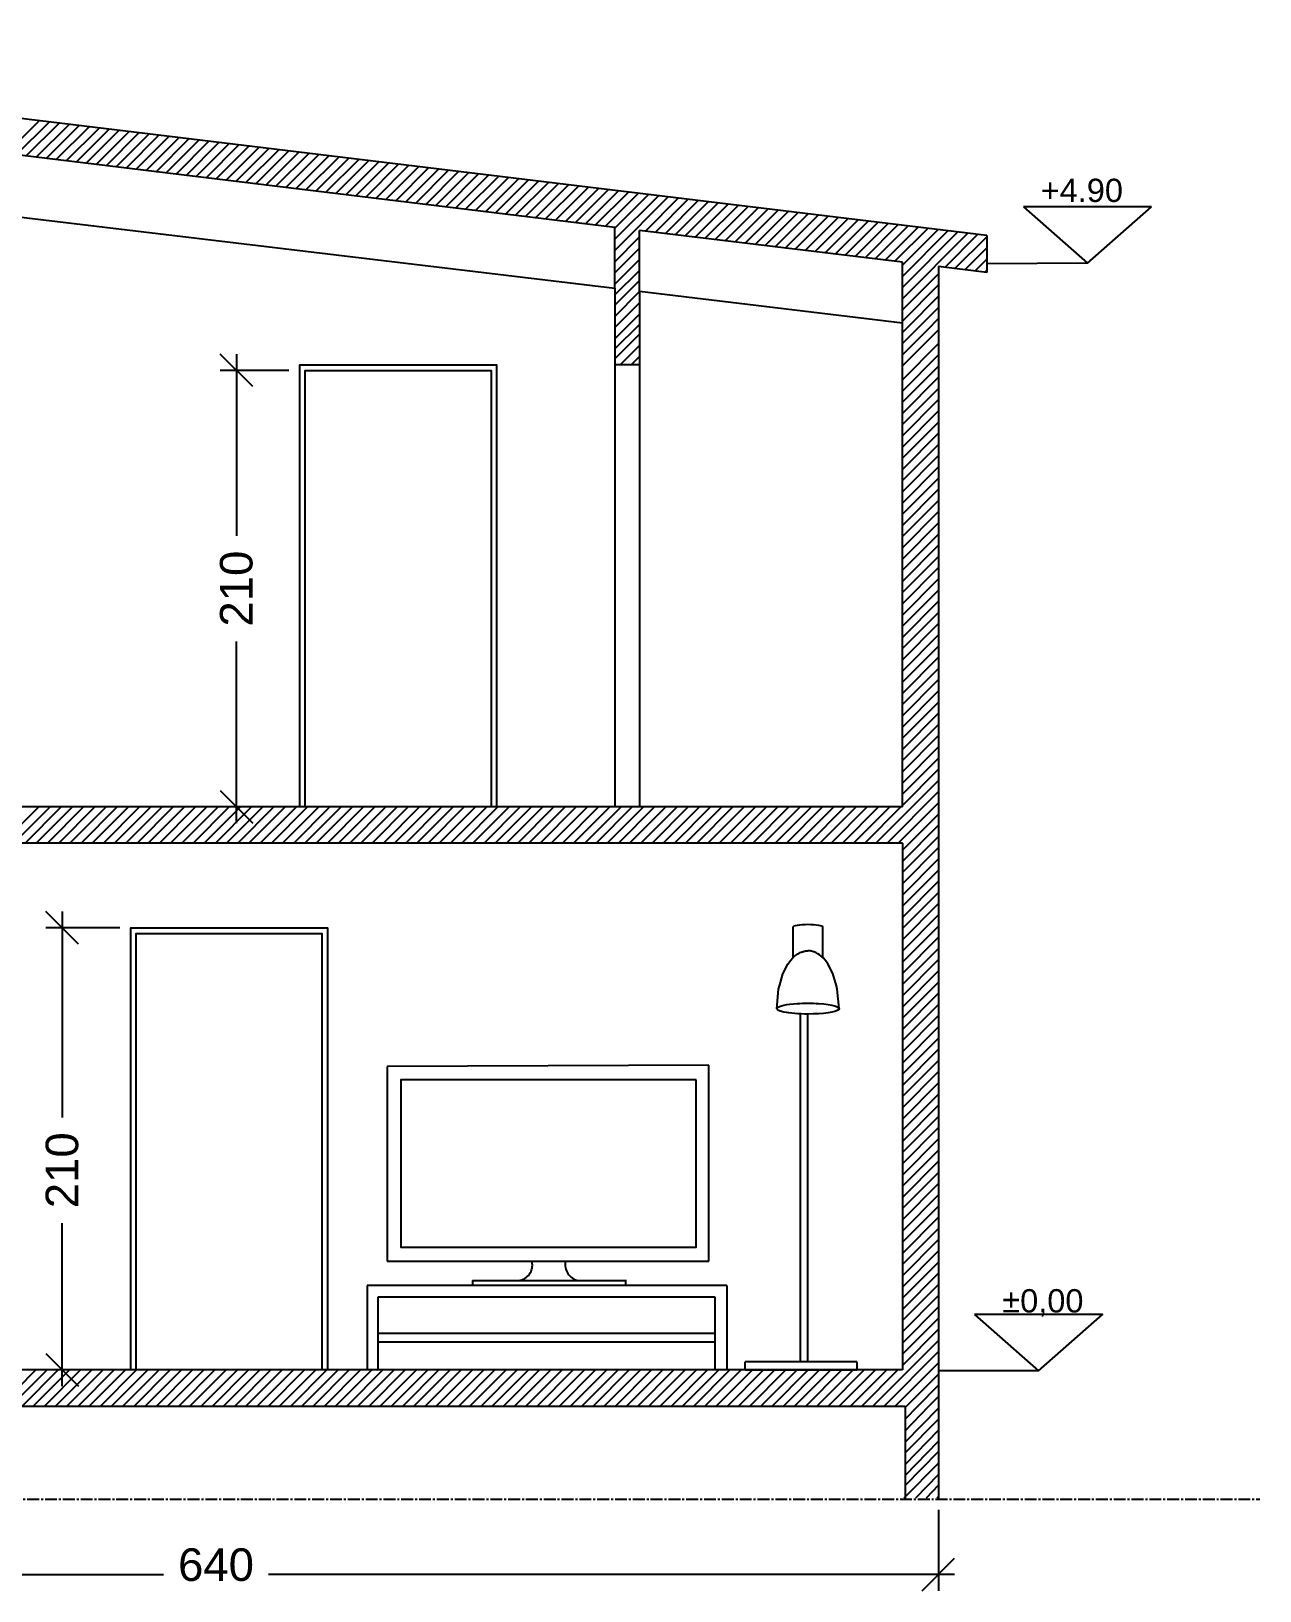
# Model space of a CAD drawing. Header units: inches. Extents: x 1683361338 to 1683364737, y 2652218797 to 2652228464.
# Drawn here: x 1683362541 to 1683363084, y 2652226540 to 2652227230 of the extents above; entities that cross this region are included whole.
import ezdxf

# ---------------------------------------------------------------- set-up
doc = ezdxf.new("R2010")
doc.units = ezdxf.units.IN
doc.header["$MEASUREMENT"] = 0
doc.linetypes.add('CENTER2', pattern=[1.125, 0.75, -0.125, 0.125, -0.125])
doc.layers.get('DEFPOINTS').update_dxf_attribs({"color": 210})
for name, color, linetype in [('A-ANNO-DIMS', 1, 'Continuous'), ('A-DOOR-FULL', 4, 'Continuous'), ('A-FURN', 5, 'Continuous'), ('A-FURN-I', 9, 'Continuous'), ('A-SECT-MCUT', 7, 'Continuous'), ('A-WALL-FULL', 7, 'Continuous'), ('A-WALL-FULL-INTR', 7, 'Continuous'), ('G-ANNO-DIM', 3, 'Continuous'), ('G-ANNO-NPLT', 210, 'Continuous'), ('PROIETTATO', 2, 'Continuous')]:
    doc.layers.add(name, color=color, linetype=linetype)
doc.styles.add('ARIAL', font='Arial.ttf')
doc.styles.add('underline', font='Arial.ttf')
doc.dimstyles.new('TICK_36', dxfattribs={"dimtxt": 3.6, "dimasz": 3.6, "dimexe": 1.8, "dimexo": 1.2, "dimgap": 1.8, "dimtad": 0, "dimdec": 0, "dimzin": 0, "dimdsep": 46, "dimtxsty": 'ARIAL', "dimblk": 'OBLIQUE', "dimcen": 1.8, "dimdle": 1.8, "dimclrd": 256, "dimclrt": 256, "dimadec": 0, "dimazin": 0, "dimtfac": 1, "dimtdec": 0, "dimtmove": 1, "dimatfit": 3, "dimldrblk": 'OPEN90', "dimfxl": 1, "dimtfill": 1, "dimtolj": 1, "dimtzin": 0, "dimarcsym": 0})

# ---------------------------------------------------------------- blocks, each defined once
blk = doc.blocks.new('_Oblique')
at = {"color": 0, "linetype": 'ByBlock', "lineweight": -2}
blk.add_line((-0.5, -0.5), (0.5, 0.5), dxfattribs=at)
blk = doc.blocks.new('*D146')
at = {"layer": 'A-ANNO-DIMS', "color": 0, "lineweight": -2, "ltscale": 5, "transparency": 16777216}
for p, q in [((1683362302.004936, 2652226576.019232), (1683362302.004936, 2652226540.278419)), ((1683362941.920239, 2652226576.019232), (1683362941.920239, 2652226540.278419))]:
    blk.add_line(p, q, dxfattribs=at)
at = {"layer": 'A-ANNO-DIMS', "lineweight": -2, "ltscale": 5, "transparency": 16777216}
for p, q in [((1683362294.804936, 2652226547.478419), (1683362599.333998, 2652226547.478419)), ((1683362949.120239, 2652226547.478419), (1683362645.755826, 2652226547.478419))]:
    blk.add_line(p, q, dxfattribs=at)
at = {"layer": 'DEFPOINTS', "color": 0, "ltscale": 5, "transparency": 16777216}
for p in [(1683362302.004936, 2652226580.819232), (1683362941.920239, 2652226580.819232), (1683362941.920239, 2652226547.478419)]:
    blk.add_point(p, dxfattribs=at)
at = {"layer": 'A-ANNO-DIMS', "lineweight": -2, "ltscale": 5, "transparency": 16777216, "xscale": 14.4, "yscale": 14.4, "zscale": 14.4, "rotation": 180}
blk.add_blockref('_Oblique', (1683362302.004936, 2652226547.478419), dxfattribs=at)
at = {"layer": 'A-ANNO-DIMS', "lineweight": -2, "ltscale": 5, "transparency": 16777216, "xscale": 14.4, "yscale": 14.4, "zscale": 14.4}
blk.add_blockref('_Oblique', (1683362941.920239, 2652226547.478419), dxfattribs=at)
at = {"layer": 'A-ANNO-DIMS', "lineweight": 25, "ltscale": 5, "transparency": 16777216, "insert": (1683362622.544912, 2652226551.746066), "char_height": 14.4, "attachment_point": 5, "style": 'ARIAL', "bg_fill": 3, "box_fill_scale": 1.25, "bg_fill_color": 256, "bg_fill_true_color": 13158600, "bg_fill_transparency": 0}
blk.add_mtext('\\A1;640', dxfattribs=at)
blk = doc.blocks.new('_Open90')
at = {"color": 0, "linetype": 'ByBlock', "lineweight": -2}
for p, q in [((-0.5, 0.5), (0, 0)), ((0, 0), (-1, 0)), ((0, 0), (-0.5, -0.5))]:
    blk.add_line(p, q, dxfattribs=at)
blk = doc.blocks.new('*D148')
at = {"layer": 'A-ANNO-DIMS', "lineweight": -2, "ltscale": 5, "transparency": 16777216}
for p, q in [((1683362554.528805, 2652226840.454653), (1683362554.528805, 2652226749.436069)), ((1683362554.528805, 2652226630.6924), (1683362554.528805, 2652226702.817788))]:
    blk.add_line(p, q, dxfattribs=at)
at = {"layer": 'A-ANNO-DIMS', "color": 0, "lineweight": -2, "ltscale": 5, "transparency": 16777216}
for p, q in [((1683362580.018616, 2652226833.254653), (1683362547.328805, 2652226833.254653)), ((1683362580.018616, 2652226637.892399), (1683362547.328805, 2652226637.892399))]:
    blk.add_line(p, q, dxfattribs=at)
at = {"layer": 'DEFPOINTS', "color": 0, "ltscale": 5, "transparency": 16777216}
for p in [(1683362584.818616, 2652226833.254653), (1683362554.528805, 2652226637.892399), (1683362584.818616, 2652226637.892399)]:
    blk.add_point(p, dxfattribs=at)
at = {"layer": 'A-ANNO-DIMS', "lineweight": -2, "ltscale": 5, "transparency": 16777216, "xscale": 14.4, "yscale": 14.4, "zscale": 14.4}
for p, rotation in [((1683362554.528805, 2652226833.254653), 90), ((1683362554.528805, 2652226637.892399), 270)]:
    blk.add_blockref('_Oblique', p, dxfattribs=dict(at, rotation=rotation))
at = {"layer": 'A-ANNO-DIMS', "lineweight": 25, "ltscale": 5, "transparency": 16777216, "insert": (1683362554.528805, 2652226726.126929), "char_height": 14.4, "attachment_point": 5, "rotation": 90, "style": 'ARIAL', "bg_fill": 3, "box_fill_scale": 1.25, "bg_fill_color": 256, "bg_fill_true_color": 13158600, "bg_fill_transparency": 0}
blk.add_mtext('\\A1;210', dxfattribs=at)
blk = doc.blocks.new('*D149')
at = {"layer": 'A-ANNO-DIMS', "lineweight": -2, "ltscale": 5, "transparency": 16777216}
for p, q in [((1683362631.59173, 2652227086.836407), (1683362631.59173, 2652227006.485434)), ((1683362631.59173, 2652226879.51618), (1683362631.59173, 2652226959.867153))]:
    blk.add_line(p, q, dxfattribs=at)
at = {"layer": 'A-ANNO-DIMS', "color": 0, "lineweight": -2, "ltscale": 5, "transparency": 16777216}
for p, q in [((1683362654.767785, 2652227079.636407), (1683362624.39173, 2652227079.636407)), ((1683362654.767785, 2652226886.71618), (1683362624.39173, 2652226886.71618))]:
    blk.add_line(p, q, dxfattribs=at)
at = {"layer": 'DEFPOINTS', "color": 0, "ltscale": 5, "transparency": 16777216}
for p in [(1683362631.59173, 2652227079.636407), (1683362659.567785, 2652227079.636407), (1683362659.567785, 2652226886.71618)]:
    blk.add_point(p, dxfattribs=at)
at = {"layer": 'A-ANNO-DIMS', "lineweight": -2, "ltscale": 5, "transparency": 16777216, "xscale": 14.4, "yscale": 14.4, "zscale": 14.4}
for p, rotation in [((1683362631.59173, 2652227079.636407), 90), ((1683362631.59173, 2652226886.71618), 270)]:
    blk.add_blockref('_Oblique', p, dxfattribs=dict(at, rotation=rotation))
at = {"layer": 'A-ANNO-DIMS', "lineweight": 25, "ltscale": 5, "transparency": 16777216, "insert": (1683362631.59173, 2652226983.176294), "char_height": 14.4, "attachment_point": 5, "rotation": 90, "style": 'ARIAL', "bg_fill": 3, "box_fill_scale": 1.25, "bg_fill_color": 256, "bg_fill_true_color": 13158600, "bg_fill_transparency": 0}
blk.add_mtext('\\A1;210', dxfattribs=at)

msp = doc.modelspace()

# ---------------------------------------------------------------- hatches: boundary and pattern name
at = {"layer": 'G-ANNO-DIM'}
h = msp.add_hatch(color=256, dxfattribs=at)
h.dxf.hatch_style = 1
h.paths.add_polyline_path([(1683363036.101956, 2652227151.951766), (1683362979.541231, 2652227151.951766), (1683363007.821593, 2652227127.064497)], flags=17)
h.paths.add_polyline_path([(1683362979.541231, 2652227151.951766), (1683363007.821593, 2652227127.064497), (1683363036.101956, 2652227151.951766)])

# ---------------------------------------------------------------- linework, layer by layer
for p, q in [((1683362694.124998, 2652226637.788763), (1683362689.447038, 2652226637.892398)), ((1683362848.46301, 2652226637.892398), (1683362843.223171, 2652226637.892398))]:
    msp.add_line(p, q)
at = {"layer": 'A-DOOR-FULL'}
for p, q in [((1683362798.847834, 2652227082.078435), (1683362798.847834, 2652226886.71618)), ((1683362809.771149, 2652227082.078435), (1683362809.771149, 2652226886.71618))]:
    msp.add_line(p, q, dxfattribs=at)
at = {"layer": 'A-FURN'}
for p, q in [((1683362877.709988, 2652226820.180511), (1683362877.709988, 2652226833.688172)), ((1683362890.796681, 2652226820.180511), (1683362890.796681, 2652226833.688172)), ((1683362880.983773, 2652226641.527591), (1683362880.983773, 2652226795.250212)), ((1683362884.081682, 2652226795.155358), (1683362884.081682, 2652226641.527591)), ((1683362840.47711, 2652226772.61707), (1683362698.194945, 2652226772.043919)), ((1683362698.194945, 2652226772.043919), (1683362698.194945, 2652226685.887883)), ((1683362840.47711, 2652226685.887883), (1683362840.47711, 2652226772.61707)), ((1683362698.194945, 2652226685.887883), (1683362840.47711, 2652226685.887883)), ((1683362848.46301, 2652226675.245143), (1683362689.447038, 2652226675.245143)), ((1683362689.447038, 2652226675.245143), (1683362689.447038, 2652226637.892398)), ((1683362736.001261, 2652226677.377191), (1683362736.001261, 2652226675.245143)), ((1683362736.001261, 2652226677.377191), (1683362803.55825, 2652226677.377191)), ((1683362803.55825, 2652226677.727272), (1683362803.55825, 2652226675.245143)), ((1683362848.46301, 2652226675.245143), (1683362848.46301, 2652226637.892398)), ((1683362843.223171, 2652226670.10475), (1683362694.124998, 2652226670.10475)), ((1683362694.124998, 2652226670.10475), (1683362694.124998, 2652226637.788763)), ((1683362843.223171, 2652226637.892398), (1683362843.223171, 2652226670.10475)), ((1683362843.223171, 2652226653.998574), (1683362694.124998, 2652226653.946756)), ((1683362843.139328, 2652226650.130706), (1683362694.160693, 2652226650.130706)), ((1683362856.459004, 2652226637.892398), (1683362856.459004, 2652226641.527591)), ((1683362857.301292, 2652226641.527591), (1683362856.459004, 2652226641.527591)), ((1683362859.770764, 2652226641.527591), (1683362857.301294, 2652226641.527591)), ((1683362863.699121, 2652226641.527591), (1683362859.770764, 2652226641.527591)), ((1683362868.818658, 2652226641.527591), (1683362863.699122, 2652226641.527591)), ((1683362874.780485, 2652226641.527591), (1683362868.818659, 2652226641.527591)), ((1683362881.178313, 2652226641.527591), (1683362874.780485, 2652226641.527591)), ((1683362887.576141, 2652226641.527591), (1683362881.178313, 2652226641.527591)), ((1683362893.537967, 2652226641.527591), (1683362887.576141, 2652226641.527591)), ((1683362898.657504, 2652226641.527591), (1683362893.537968, 2652226641.527591)), ((1683362902.585863, 2652226641.527591), (1683362898.657505, 2652226641.527591)), ((1683362905.055332, 2652226641.527591), (1683362902.585863, 2652226641.527591)), ((1683362905.897622, 2652226641.527591), (1683362905.055333, 2652226641.527591)), ((1683362905.897622, 2652226641.527591), (1683362905.897622, 2652226637.892398))]:
    msp.add_line(p, q, dxfattribs=at)
for points in [[(1683362871.643842, 2652226807.553442), (1683362873.187012, 2652226812.946846), (1683362875.386894, 2652226817.21248), (1683362876.53281, 2652226818.866393)], [(1683362876.53281, 2652226818.866393), (1683362877.505727, 2652226819.994698), (1683362878.385797, 2652226820.795282), (1683362879.149236, 2652226821.364921), (1683362879.800328, 2652226821.775492), (1683362880.353157, 2652226822.076444), (1683362880.823409, 2652226822.300956), (1683362881.225328, 2652226822.471277), (1683362881.570895, 2652226822.60248), (1683362881.869875, 2652226822.704939), (1683362882.130132, 2652226822.785914), (1683362882.357977, 2652226822.850578), (1683362882.558495, 2652226822.902682), (1683362882.735804, 2652226822.944985), (1683362882.89326, 2652226822.979555), (1683362883.033622, 2652226823.007957), (1683362883.159178, 2652226823.031397), (1683362883.271838, 2652226823.05081), (1683362883.373214, 2652226823.066933), (1683362883.464677, 2652226823.080351), (1683362883.5474, 2652226823.091534), (1683362883.622401, 2652226823.10086), (1683362883.690564, 2652226823.108641), (1683362883.752671, 2652226823.115127), (1683362883.809411, 2652226823.120527), (1683362883.861405, 2652226823.125017), (1683362883.909208, 2652226823.128737), (1683362883.95333, 2652226823.131809), (1683362883.994236, 2652226823.134332), (1683362884.032357, 2652226823.13639), (1683362884.068096, 2652226823.13805), (1683362884.10183, 2652226823.139367), (1683362884.133921, 2652226823.140389), (1683362884.164712, 2652226823.141148), (1683362884.194536, 2652226823.141675), (1683362884.223716, 2652226823.141984), (1683362884.252574, 2652226823.14209), (1683362884.253335, 2652226823.14209)], [(1683362891.97386, 2652226818.866393), (1683362891.000942, 2652226819.994698), (1683362890.120873, 2652226820.795282), (1683362889.357434, 2652226821.364921), (1683362888.706342, 2652226821.775492), (1683362888.153513, 2652226822.076444), (1683362887.68326, 2652226822.300956), (1683362887.281342, 2652226822.471277), (1683362886.935775, 2652226822.60248), (1683362886.636794, 2652226822.704939), (1683362886.376538, 2652226822.785914), (1683362886.148693, 2652226822.850578), (1683362885.948174, 2652226822.902682), (1683362885.770866, 2652226822.944985), (1683362885.61341, 2652226822.979555), (1683362885.473048, 2652226823.007957), (1683362885.347492, 2652226823.031397), (1683362885.234832, 2652226823.05081), (1683362885.133456, 2652226823.066933), (1683362885.041993, 2652226823.080351), (1683362884.95927, 2652226823.091534), (1683362884.884269, 2652226823.10086), (1683362884.816105, 2652226823.108641), (1683362884.753999, 2652226823.115127), (1683362884.697258, 2652226823.120527), (1683362884.645265, 2652226823.125017), (1683362884.597461, 2652226823.128737), (1683362884.553339, 2652226823.131809), (1683362884.512434, 2652226823.134332), (1683362884.474313, 2652226823.13639), (1683362884.438574, 2652226823.13805), (1683362884.404839, 2652226823.139367), (1683362884.372749, 2652226823.140389), (1683362884.341958, 2652226823.141148), (1683362884.312134, 2652226823.141675), (1683362884.282953, 2652226823.141984), (1683362884.254096, 2652226823.14209), (1683362884.253335, 2652226823.14209)], [(1683362896.853334, 2652226807.648287), (1683362895.310163, 2652226813.041691), (1683362893.110281, 2652226817.307324), (1683362891.97386, 2652226818.866393)], [(1683362870.439643, 2652226797.543093), (1683362871.295534, 2652226806.092787), (1683362871.650862, 2652226807.585818)], [(1683362898.057532, 2652226797.637938), (1683362897.201641, 2652226806.187632), (1683362896.846313, 2652226807.680663)]]:
    msp.add_lwpolyline(points, dxfattribs=at)
msp.add_lwpolyline([(1683362834.861917, 2652226766.153631), (1683362704.256204, 2652226766.153631), (1683362704.256204, 2652226692.11637), (1683362834.861917, 2652226692.11637)], close=True, dxfattribs=at)
for centre, radius, start, end in [((1683362755.488338, 2652226684.271124), 6.944412, 276.912487437, 11.466662026), ((1683362784.078605, 2652226684.406255), 7.136897, 167.555202481, 260.027468082)]:
    msp.add_arc(centre, radius, start, end, dxfattribs=at)
at = {"layer": 'A-FURN', "extrusion": (0, 0, -1)}
for centre, major_axis, start_param, end_param in [((1683362884.253335, 2652226833.688172), (-6.543347, 0), 0, 1.5707963268), ((1683362884.253335, 2652226833.688172), (-6.543347, 0), 1.5707963268, 3.1415926536), ((1683362884.253335, 2652226797.548831), (-13.813732, 0), 4.7123889804, 6.4577182324), ((1683362884.253335, 2652226797.548831), (-13.813732, 0), 0.1745329759, 1.2217304674), ((1683362884.253335, 2652226797.548831), (-13.813732, 0), 1.2217304764, 1.5707963268), ((1683362884.253335, 2652226797.548831), (-13.813732, 0), 1.5707963268, 1.9198621772), ((1683362884.253335, 2652226797.548831), (-13.813732, 0), 1.9198621862, 4.7123889804)]:
    msp.add_ellipse(centre, major_axis=major_axis, ratio=0.1736481777, start_param=start_param, end_param=end_param, dxfattribs=at)
at = {"layer": 'A-FURN-I'}
for p, q in [((1683362856.459004, 2652226637.892398), (1683362857.301292, 2652226637.892398)), ((1683362857.301294, 2652226637.892398), (1683362859.770764, 2652226637.892398)), ((1683362859.770764, 2652226637.892398), (1683362863.699121, 2652226637.892398)), ((1683362863.699122, 2652226637.892398), (1683362868.818658, 2652226637.892398)), ((1683362868.818659, 2652226637.892398), (1683362874.780485, 2652226637.892398)), ((1683362874.780485, 2652226637.892398), (1683362881.178313, 2652226637.892398)), ((1683362881.178313, 2652226637.892398), (1683362887.576141, 2652226637.892398)), ((1683362887.576141, 2652226637.892398), (1683362893.537967, 2652226637.892398)), ((1683362893.537968, 2652226637.892398), (1683362898.657504, 2652226637.892398)), ((1683362898.657505, 2652226637.892398), (1683362902.585863, 2652226637.892398)), ((1683362902.585863, 2652226637.892398), (1683362905.055332, 2652226637.892398)), ((1683362905.055333, 2652226637.892398), (1683362905.897622, 2652226637.892398))]:
    msp.add_line(p, q, dxfattribs=at)
at = {"layer": 'A-SECT-MCUT'}
for p, q in [((1683362963.338269, 2652227139.276953), (1683362216.671618, 2652227229.519313)), ((1683362926.004936, 2652227127.422407), (1683362809.771149, 2652227141.51135)), ((1683362963.338269, 2652227139.276953), (1683362963.338269, 2652227122.897153)), ((1683362926.004936, 2652227098.904579), (1683362926.004936, 2652227127.422407)), ((1683362942.004936, 2652227125.483012), (1683362942.004936, 2652227096.973478)), ((1683362963.338269, 2652227122.897153), (1683362942.004936, 2652227125.483012)), ((1683362798.847834, 2652227115.939057), (1683362798.847834, 2652227114.251654)), ((1683362798.847834, 2652227114.251654), (1683362798.847834, 2652227082.078435)), ((1683362809.771149, 2652227114.615019), (1683362809.771149, 2652227112.933278)), ((1683362809.771149, 2652227112.933278), (1683362809.771149, 2652227082.078435)), ((1683362926.004936, 2652226886.71618), (1683362926.004936, 2652227098.904578)), ((1683362942.004936, 2652227096.973477), (1683362942.004936, 2652226621.892399)), ((1683362809.771149, 2652227082.078435), (1683362798.847834, 2652227082.078435)), ((1683362926.004936, 2652226870.716181), (1683362456.79574, 2652226870.716181)), ((1683362926.004936, 2652226870.716181), (1683362926.004936, 2652226637.892398)), ((1683362316.76103, 2652226621.892399), (1683362927.248842, 2652226621.892399))]:
    msp.add_line(p, q, dxfattribs=at)
at = {"layer": 'A-SECT-MCUT', "lineweight": 25}
msp.add_line((1683362856.459004, 2652226637.892398), (1683362903.820597, 2652226637.892398), dxfattribs=at)
at = {"layer": 'A-SECT-MCUT'}
for points in [[(1683362798.847834, 2652227142.835388), (1683362456.79574, 2652227184.296248)], [(1683362926.004936, 2652226886.71618), (1683362307.803148, 2652226886.71618)], [(1683362926.004936, 2652226637.892398), (1683362302.004936, 2652226637.892398)]]:
    msp.add_lwpolyline(points, dxfattribs=at)
at = {"layer": 'A-WALL-FULL'}
for p, q in [((1683362798.847834, 2652227115.939057), (1683362798.847834, 2652227142.835388)), ((1683362809.771149, 2652227114.615018), (1683362809.771149, 2652227141.51135))]:
    msp.add_line(p, q, dxfattribs=at)
at = {"layer": 'G-ANNO-DIM'}
for p, q in [((1683362979.541231, 2652227151.951766), (1683363007.821593, 2652227127.064497)), ((1683363036.101956, 2652227151.951766), (1683362979.541231, 2652227151.951766)), ((1683363007.821593, 2652227127.064497), (1683363036.101956, 2652227151.951766))]:
    msp.add_line(p, q, dxfattribs=at)
at = {"layer": 'G-ANNO-DIM', "lineweight": 25}
for p, q in [((1683363007.821593, 2652227127.064497), (1683362963.338269, 2652227126.709797)), ((1683362986.228582, 2652226637.527751), (1683362942.004936, 2652226637.527742))]:
    msp.add_line(p, q, dxfattribs=at)
at = {"layer": 'G-ANNO-DIM'}
msp.add_lwpolyline([(1683362957.948219, 2652226662.415021), (1683362986.228582, 2652226637.527751), (1683363014.508945, 2652226662.415021)], close=True, dxfattribs=at)
at = {"layer": 'G-ANNO-NPLT', "linetype": 'Continuous', "ltscale": 11}
for p, q in [((1683362529.845409, 2652227175.441742), (1683362544.32294, 2652227189.919273)), ((1683362534.260049, 2652227174.906635), (1683362548.738966, 2652227189.385551)), ((1683362538.674689, 2652227174.371527), (1683362553.154991, 2652227188.85183)), ((1683362543.089328, 2652227173.836419), (1683362557.571016, 2652227188.318107)), ((1683362547.503968, 2652227173.301311), (1683362561.987041, 2652227187.784385)), ((1683362551.918607, 2652227172.766204), (1683362566.403066, 2652227187.250663)), ((1683362556.333247, 2652227172.231096), (1683362570.819092, 2652227186.716941)), ((1683362560.747887, 2652227171.695988), (1683362575.235116, 2652227186.183218)), ((1683362565.162526, 2652227171.16088), (1683362579.651142, 2652227185.649497)), ((1683362569.577166, 2652227170.625772), (1683362584.067167, 2652227185.115774)), ((1683362573.991805, 2652227170.090664), (1683362588.483192, 2652227184.582052)), ((1683362578.406445, 2652227169.555557), (1683362592.899218, 2652227184.04833)), ((1683362582.821084, 2652227169.020449), (1683362597.315243, 2652227183.514608)), ((1683362587.235723, 2652227168.485341), (1683362601.731268, 2652227182.980886)), ((1683362591.650363, 2652227167.950233), (1683362606.147293, 2652227182.447163)), ((1683362596.065003, 2652227167.415125), (1683362610.563318, 2652227181.913441)), ((1683362600.479642, 2652227166.880018), (1683362614.979344, 2652227181.379719)), ((1683362604.894281, 2652227166.344909), (1683362619.395369, 2652227180.845996)), ((1683362609.308922, 2652227165.809802), (1683362623.811394, 2652227180.312274)), ((1683362613.723561, 2652227165.274694), (1683362628.227419, 2652227179.778553)), ((1683362618.1382, 2652227164.739586), (1683362632.643445, 2652227179.24483)), ((1683362622.55284, 2652227164.204478), (1683362637.059469, 2652227178.711108)), ((1683362626.967479, 2652227163.669371), (1683362641.475495, 2652227178.177386)), ((1683362631.382119, 2652227163.134263), (1683362645.89152, 2652227177.643664)), ((1683362635.796759, 2652227162.599154), (1683362650.307546, 2652227177.109941)), ((1683362640.211398, 2652227162.064047), (1683362654.723571, 2652227176.57622)), ((1683362644.626038, 2652227161.528939), (1683362659.139596, 2652227176.042498)), ((1683362649.040677, 2652227160.993831), (1683362663.555621, 2652227175.508775)), ((1683362653.455317, 2652227160.458724), (1683362667.971646, 2652227174.975053)), ((1683362657.869956, 2652227159.923616), (1683362672.387671, 2652227174.441331)), ((1683362662.284596, 2652227159.388508), (1683362676.803697, 2652227173.907609)), ((1683362666.699235, 2652227158.8534), (1683362681.219721, 2652227173.373886)), ((1683362671.113875, 2652227158.318293), (1683362685.635747, 2652227172.840164)), ((1683362675.528515, 2652227157.783185), (1683362690.051773, 2652227172.306443)), ((1683362679.943154, 2652227157.248076), (1683362694.467797, 2652227171.77272)), ((1683362684.357794, 2652227156.712969), (1683362698.883822, 2652227171.238997)), ((1683362688.772433, 2652227156.177861), (1683362703.299848, 2652227170.705276)), ((1683362693.187073, 2652227155.642754), (1683362707.715873, 2652227170.171554)), ((1683362697.601712, 2652227155.107646), (1683362712.131898, 2652227169.637832)), ((1683362702.016351, 2652227154.572537), (1683362716.547923, 2652227169.104109)), ((1683362706.430992, 2652227154.03743), (1683362720.963949, 2652227168.570387)), ((1683362710.845631, 2652227153.502322), (1683362725.379974, 2652227168.036665)), ((1683362715.26027, 2652227152.967214), (1683362729.795999, 2652227167.502943)), ((1683362719.67491, 2652227152.432106), (1683362734.212024, 2652227166.969221)), ((1683362724.08955, 2652227151.896998), (1683362738.628049, 2652227166.435498)), ((1683362728.504189, 2652227151.361891), (1683362743.044075, 2652227165.901776)), ((1683362732.918828, 2652227150.826783), (1683362747.4601, 2652227165.368054)), ((1683362737.333468, 2652227150.291675), (1683362751.876125, 2652227164.834332)), ((1683362741.748107, 2652227149.756567), (1683362756.29215, 2652227164.30061)), ((1683362746.162747, 2652227149.221459), (1683362760.708175, 2652227163.766888)), ((1683362750.577386, 2652227148.686351), (1683362765.124201, 2652227163.233166)), ((1683362754.992026, 2652227148.151243), (1683362769.540226, 2652227162.699444)), ((1683362759.406665, 2652227147.616136), (1683362773.956251, 2652227162.165721)), ((1683362763.821305, 2652227147.081028), (1683362778.372276, 2652227161.631999)), ((1683362768.235945, 2652227146.54592), (1683362782.788301, 2652227161.098277)), ((1683362772.650584, 2652227146.010812), (1683362787.204327, 2652227160.564555)), ((1683362777.065224, 2652227145.475705), (1683362791.620352, 2652227160.030833)), ((1683362781.479864, 2652227144.940597), (1683362796.036377, 2652227159.497111)), ((1683362785.894503, 2652227144.405488), (1683362800.452403, 2652227158.963388)), ((1683362790.309142, 2652227143.870381), (1683362804.868428, 2652227158.429667)), ((1683362794.723782, 2652227143.335273), (1683362809.284453, 2652227157.895944)), ((1683362798.847834, 2652227142.509578), (1683362813.700478, 2652227157.362222)), ((1683362798.847834, 2652227137.55983), (1683362818.116503, 2652227156.828499)), ((1683362798.847834, 2652227132.610083), (1683362822.532529, 2652227156.294778)), ((1683362812.38234, 2652227141.194841), (1683362826.948554, 2652227155.761055)), ((1683362816.796979, 2652227140.659733), (1683362831.364579, 2652227155.227333)), ((1683362821.211619, 2652227140.124626), (1683362835.780604, 2652227154.693611)), ((1683362825.626258, 2652227139.589518), (1683362840.196629, 2652227154.159889)), ((1683362830.040898, 2652227139.05441), (1683362844.612654, 2652227153.626166)), ((1683362834.455537, 2652227138.519302), (1683362849.028679, 2652227153.092444)), ((1683362838.870178, 2652227137.984195), (1683362853.444705, 2652227152.558722)), ((1683362843.284817, 2652227137.449087), (1683362857.86073, 2652227152.025001)), ((1683362847.699456, 2652227136.913979), (1683362862.276755, 2652227151.491278)), ((1683362852.114096, 2652227136.378871), (1683362866.69278, 2652227150.957556)), ((1683362856.528735, 2652227135.843763), (1683362871.108805, 2652227150.423834)), ((1683362860.943375, 2652227135.308656), (1683362875.524831, 2652227149.890112)), ((1683362865.358014, 2652227134.773548), (1683362879.940856, 2652227149.35639)), ((1683362869.772654, 2652227134.23844), (1683362884.356881, 2652227148.822667)), ((1683362874.187294, 2652227133.703332), (1683362888.772906, 2652227148.288945)), ((1683362878.601933, 2652227133.168224), (1683362893.188931, 2652227147.755223)), ((1683362883.016573, 2652227132.633117), (1683362897.604957, 2652227147.221501)), ((1683362887.431212, 2652227132.098009), (1683362902.020982, 2652227146.687779)), ((1683362891.845852, 2652227131.562901), (1683362906.437007, 2652227146.154057)), ((1683362896.260491, 2652227131.027793), (1683362910.853032, 2652227145.620334)), ((1683362900.675131, 2652227130.492685), (1683362915.269058, 2652227145.086612)), ((1683362905.089771, 2652227129.957578), (1683362919.685083, 2652227144.55289)), ((1683362909.50441, 2652227129.42247), (1683362924.101108, 2652227144.019167)), ((1683362913.91905, 2652227128.887362), (1683362928.517133, 2652227143.485445)), ((1683362918.33369, 2652227128.352255), (1683362932.933159, 2652227142.951724)), ((1683362798.847834, 2652227127.660336), (1683362809.77115, 2652227138.583652)), ((1683362922.748329, 2652227127.817146), (1683362937.349184, 2652227142.418002)), ((1683362926.004936, 2652227126.124006), (1683362941.765208, 2652227141.884279)), ((1683362926.004936, 2652227121.17426), (1683362946.181234, 2652227141.350557)), ((1683362926.004936, 2652227116.224512), (1683362950.59726, 2652227140.816834)), ((1683362926.004937, 2652227111.274765), (1683362955.013285, 2652227140.283113)), ((1683362944.821526, 2652227125.141607), (1683362959.42931, 2652227139.749391)), ((1683362949.236166, 2652227124.606499), (1683362963.338269, 2652227138.708603)), ((1683362798.847834, 2652227122.710588), (1683362809.77115, 2652227133.633904)), ((1683362953.650805, 2652227124.071391), (1683362963.338269, 2652227133.758855)), ((1683362958.065445, 2652227123.536283), (1683362963.338269, 2652227128.809108)), ((1683362798.847834, 2652227117.760841), (1683362809.771149, 2652227128.684156)), ((1683362798.847834, 2652227112.94607), (1683362809.771149, 2652227123.734409)), ((1683362926.004936, 2652227106.325017), (1683362942.004936, 2652227122.325017)), ((1683362962.480084, 2652227123.001176), (1683362963.338269, 2652227123.85936)), ((1683362798.847834, 2652227108.441071), (1683362809.771149, 2652227119.364387)), ((1683362926.004937, 2652227101.37527), (1683362942.004936, 2652227117.375269)), ((1683362798.847833, 2652227098.541576), (1683362809.771149, 2652227109.464891)), ((1683362798.847834, 2652227103.491323), (1683362809.771149, 2652227114.414639)), ((1683362928.217009, 2652227098.637594), (1683362942.004936, 2652227112.425522)), ((1683362798.847834, 2652227093.558819), (1683362809.771149, 2652227104.515144)), ((1683362932.63369, 2652227098.104529), (1683362942.004936, 2652227107.475775)), ((1683362937.050371, 2652227097.571463), (1683362942.004936, 2652227102.526027)), ((1683362798.847823, 2652227084.665872), (1683362809.771139, 2652227095.589188)), ((1683362798.847824, 2652227089.170872), (1683362809.771139, 2652227099.959211)), ((1683362926.004936, 2652227096.425522), (1683362928.217009, 2652227098.637594)), ((1683362926.004937, 2652227091.475774), (1683362932.63369, 2652227098.104528)), ((1683362926.004937, 2652227086.526028), (1683362937.050371, 2652227097.571462)), ((1683362926.004937, 2652227081.57628), (1683362940.951432, 2652227096.522775)), ((1683362940.951432, 2652227096.522775), (1683362942.004936, 2652227097.57628)), ((1683362801.210134, 2652227082.078435), (1683362809.771139, 2652227090.63944)), ((1683362926.004936, 2652227075.445877), (1683362942.004936, 2652227091.445877)), ((1683362806.159881, 2652227082.078435), (1683362809.771139, 2652227085.689693)), ((1683362926.004936, 2652227070.49613), (1683362942.004936, 2652227086.49613)), ((1683362926.004936, 2652227065.546382), (1683362942.004936, 2652227081.546382)), ((1683362926.004937, 2652227060.596635), (1683362942.004936, 2652227076.596635)), ((1683362926.004936, 2652227055.646887), (1683362942.004936, 2652227071.646887)), ((1683362926.004936, 2652227050.69714), (1683362942.004936, 2652227066.69714)), ((1683362926.004936, 2652227045.747393), (1683362942.004936, 2652227061.747393)), ((1683362926.004936, 2652227040.797645), (1683362942.004936, 2652227056.797645)), ((1683362926.004936, 2652227035.847898), (1683362942.004936, 2652227051.847898)), ((1683362926.004936, 2652227030.89815), (1683362942.004936, 2652227046.89815)), ((1683362926.004936, 2652227025.948403), (1683362942.004937, 2652227041.948403)), ((1683362926.004936, 2652227020.998655), (1683362942.004936, 2652227036.998656)), ((1683362926.004936, 2652227016.048909), (1683362942.004936, 2652227032.048909)), ((1683362926.004936, 2652227011.099161), (1683362942.004936, 2652227027.099161)), ((1683362926.004937, 2652227006.149414), (1683362942.004936, 2652227022.149414)), ((1683362926.004936, 2652227001.199667), (1683362942.004936, 2652227017.199666)), ((1683362926.004936, 2652226996.249919), (1683362942.004936, 2652227012.249919)), ((1683362926.004936, 2652226991.300172), (1683362942.004936, 2652227007.300172)), ((1683362926.004936, 2652226986.350424), (1683362942.004936, 2652227002.350424)), ((1683362926.004936, 2652226981.400677), (1683362942.004936, 2652226997.400677)), ((1683362926.004936, 2652226976.45093), (1683362942.004936, 2652226992.45093)), ((1683362926.004936, 2652226971.501182), (1683362942.004936, 2652226987.501182)), ((1683362926.004936, 2652226966.551435), (1683362942.004936, 2652226982.551435)), ((1683362926.004936, 2652226961.601687), (1683362942.004936, 2652226977.601687)), ((1683362926.004936, 2652226956.65194), (1683362942.004936, 2652226972.65194)), ((1683362926.004936, 2652226951.702193), (1683362942.004936, 2652226967.702193)), ((1683362926.004936, 2652226946.752446), (1683362942.004936, 2652226962.752445)), ((1683362926.004936, 2652226941.802698), (1683362942.004936, 2652226957.802698)), ((1683362926.004936, 2652226936.852951), (1683362942.004936, 2652226952.852951)), ((1683362926.004936, 2652226931.903203), (1683362942.004936, 2652226947.903203)), ((1683362926.004936, 2652226926.953456), (1683362942.004936, 2652226942.953456)), ((1683362926.004936, 2652226922.003709), (1683362942.004936, 2652226938.003708)), ((1683362926.004936, 2652226917.053961), (1683362942.004936, 2652226933.053961)), ((1683362926.004936, 2652226912.104214), (1683362942.004936, 2652226928.104214)), ((1683362926.004936, 2652226907.154467), (1683362942.004937, 2652226923.154467)), ((1683362926.004936, 2652226902.204719), (1683362942.004936, 2652226918.204719)), ((1683362926.004936, 2652226897.254972), (1683362942.004936, 2652226913.254972)), ((1683362926.004936, 2652226892.305224), (1683362942.004937, 2652226908.305224)), ((1683362926.004936, 2652226887.355477), (1683362942.004936, 2652226903.355477)), ((1683362914.315387, 2652226870.716181), (1683362942.004936, 2652226898.40573)), ((1683362919.265135, 2652226870.716181), (1683362942.004936, 2652226893.455982)), ((1683362924.214882, 2652226870.716181), (1683362942.004936, 2652226888.506235)), ((1683362528.235093, 2652226870.716181), (1683362544.235092, 2652226886.71618)), ((1683362533.184841, 2652226870.716181), (1683362549.18484, 2652226886.71618)), ((1683362538.134588, 2652226870.716181), (1683362554.134587, 2652226886.71618)), ((1683362543.084335, 2652226870.716181), (1683362559.084334, 2652226886.71618)), ((1683362548.034083, 2652226870.716181), (1683362564.034082, 2652226886.71618)), ((1683362552.98383, 2652226870.716181), (1683362568.983829, 2652226886.716179)), ((1683362557.933578, 2652226870.716181), (1683362573.933576, 2652226886.71618)), ((1683362562.883324, 2652226870.716181), (1683362578.883323, 2652226886.716179)), ((1683362567.833072, 2652226870.716181), (1683362583.833071, 2652226886.71618)), ((1683362572.782819, 2652226870.71618), (1683362588.782818, 2652226886.716179)), ((1683362577.732567, 2652226870.716181), (1683362593.732566, 2652226886.71618)), ((1683362582.682314, 2652226870.716181), (1683362598.682313, 2652226886.71618)), ((1683362587.632061, 2652226870.71618), (1683362603.632061, 2652226886.716179)), ((1683362592.581809, 2652226870.716181), (1683362608.581808, 2652226886.71618)), ((1683362597.531556, 2652226870.716181), (1683362613.531555, 2652226886.71618)), ((1683362602.481304, 2652226870.716181), (1683362618.481303, 2652226886.71618)), ((1683362607.431051, 2652226870.716181), (1683362623.43105, 2652226886.71618)), ((1683362612.380799, 2652226870.716181), (1683362628.380798, 2652226886.71618)), ((1683362617.330546, 2652226870.716181), (1683362633.330544, 2652226886.71618)), ((1683362622.280293, 2652226870.716181), (1683362638.280292, 2652226886.71618)), ((1683362627.23004, 2652226870.716181), (1683362643.230039, 2652226886.716179)), ((1683362632.179788, 2652226870.716181), (1683362648.179787, 2652226886.71618)), ((1683362637.129535, 2652226870.71618), (1683362653.129534, 2652226886.716179)), ((1683362642.079282, 2652226870.71618), (1683362658.079281, 2652226886.716179)), ((1683362647.02903, 2652226870.716181), (1683362663.029029, 2652226886.71618)), ((1683362651.978777, 2652226870.716181), (1683362667.978776, 2652226886.71618)), ((1683362656.928524, 2652226870.716181), (1683362672.928524, 2652226886.71618)), ((1683362661.878272, 2652226870.716181), (1683362677.878271, 2652226886.71618)), ((1683362666.82802, 2652226870.716181), (1683362682.828019, 2652226886.71618)), ((1683362671.777767, 2652226870.716181), (1683362687.777766, 2652226886.71618)), ((1683362676.727514, 2652226870.716181), (1683362692.727513, 2652226886.71618)), ((1683362681.677262, 2652226870.716181), (1683362697.67726, 2652226886.71618)), ((1683362686.627009, 2652226870.716181), (1683362702.627008, 2652226886.71618)), ((1683362691.576756, 2652226870.716181), (1683362707.576755, 2652226886.716179)), ((1683362696.526503, 2652226870.71618), (1683362712.526502, 2652226886.716179)), ((1683362701.476251, 2652226870.716181), (1683362717.47625, 2652226886.71618)), ((1683362706.425998, 2652226870.71618), (1683362722.425997, 2652226886.716179)), ((1683362711.375746, 2652226870.716181), (1683362727.375745, 2652226886.71618)), ((1683362716.325493, 2652226870.716181), (1683362732.325492, 2652226886.71618)), ((1683362721.27524, 2652226870.716181), (1683362737.275239, 2652226886.71618)), ((1683362726.224988, 2652226870.716181), (1683362742.224987, 2652226886.71618)), ((1683362731.174735, 2652226870.716181), (1683362747.174734, 2652226886.71618)), ((1683362736.124483, 2652226870.716181), (1683362752.124482, 2652226886.71618)), ((1683362741.07423, 2652226870.716181), (1683362757.074229, 2652226886.716179)), ((1683362746.023978, 2652226870.716181), (1683362762.023976, 2652226886.71618)), ((1683362750.973724, 2652226870.716181), (1683362766.973723, 2652226886.716179)), ((1683362755.923472, 2652226870.716181), (1683362771.92347, 2652226886.716179)), ((1683362760.873219, 2652226870.71618), (1683362776.873218, 2652226886.716179)), ((1683362765.822967, 2652226870.716181), (1683362781.822965, 2652226886.71618)), ((1683362770.772714, 2652226870.716181), (1683362786.772713, 2652226886.71618)), ((1683362775.722461, 2652226870.71618), (1683362791.72246, 2652226886.716179)), ((1683362780.672209, 2652226870.716181), (1683362796.672208, 2652226886.71618)), ((1683362785.621956, 2652226870.716181), (1683362801.621955, 2652226886.71618)), ((1683362790.571703, 2652226870.716181), (1683362806.571702, 2652226886.71618)), ((1683362795.521451, 2652226870.716181), (1683362811.52145, 2652226886.71618)), ((1683362800.471198, 2652226870.716181), (1683362816.471197, 2652226886.71618)), ((1683362805.420946, 2652226870.716181), (1683362821.420944, 2652226886.71618)), ((1683362810.370693, 2652226870.716181), (1683362826.370692, 2652226886.71618)), ((1683362815.32044, 2652226870.716181), (1683362831.320439, 2652226886.716179)), ((1683362820.270188, 2652226870.716181), (1683362836.270187, 2652226886.71618)), ((1683362825.219935, 2652226870.716181), (1683362841.219934, 2652226886.716179)), ((1683362830.169682, 2652226870.71618), (1683362846.169681, 2652226886.716179)), ((1683362835.119429, 2652226870.716181), (1683362851.119428, 2652226886.71618)), ((1683362840.069177, 2652226870.716181), (1683362856.069176, 2652226886.71618)), ((1683362845.018924, 2652226870.716181), (1683362861.018923, 2652226886.71618)), ((1683362849.968672, 2652226870.716181), (1683362865.968671, 2652226886.71618)), ((1683362854.918419, 2652226870.716181), (1683362870.918418, 2652226886.71618)), ((1683362859.868166, 2652226870.716181), (1683362875.868165, 2652226886.71618)), ((1683362864.817914, 2652226870.716181), (1683362880.817913, 2652226886.71618)), ((1683362869.767661, 2652226870.716181), (1683362885.76766, 2652226886.71618)), ((1683362874.717409, 2652226870.716181), (1683362890.717408, 2652226886.71618)), ((1683362879.667156, 2652226870.716181), (1683362895.667155, 2652226886.71618)), ((1683362884.616903, 2652226870.716181), (1683362900.616902, 2652226886.716179)), ((1683362889.566651, 2652226870.716181), (1683362905.566649, 2652226886.71618)), ((1683362894.516397, 2652226870.71618), (1683362910.516397, 2652226886.716179)), ((1683362899.466145, 2652226870.716181), (1683362915.466144, 2652226886.71618)), ((1683362904.415893, 2652226870.716181), (1683362920.415892, 2652226886.71618)), ((1683362909.36564, 2652226870.71618), (1683362925.365639, 2652226886.716179)), ((1683362926.004936, 2652226867.556488), (1683362942.004936, 2652226883.556487)), ((1683362926.004936, 2652226862.60674), (1683362942.004936, 2652226878.60674)), ((1683362926.004936, 2652226857.656993), (1683362942.004936, 2652226873.656993)), ((1683362926.004936, 2652226852.707245), (1683362942.004936, 2652226868.707245)), ((1683362926.004936, 2652226847.757498), (1683362942.004936, 2652226863.757498)), ((1683362926.004936, 2652226842.807751), (1683362942.004936, 2652226858.80775)), ((1683362926.004936, 2652226837.858004), (1683362942.004936, 2652226853.858004)), ((1683362926.004936, 2652226832.908256), (1683362942.004936, 2652226848.908256)), ((1683362926.004936, 2652226827.958508), (1683362942.004936, 2652226843.958508)), ((1683362926.004936, 2652226823.008761), (1683362942.004936, 2652226839.008761)), ((1683362926.004936, 2652226818.059014), (1683362942.004936, 2652226834.059013)), ((1683362926.004936, 2652226813.109267), (1683362942.004936, 2652226829.109266)), ((1683362926.004936, 2652226808.159519), (1683362942.004936, 2652226824.159519)), ((1683362926.004936, 2652226803.209772), (1683362942.004936, 2652226819.209772)), ((1683362926.004936, 2652226798.260025), (1683362942.004936, 2652226814.260024)), ((1683362926.004936, 2652226793.310277), (1683362942.004936, 2652226809.310277)), ((1683362926.004936, 2652226788.36053), (1683362942.004936, 2652226804.360529)), ((1683362926.004936, 2652226783.410782), (1683362942.004936, 2652226799.410782)), ((1683362926.004936, 2652226778.461035), (1683362942.004936, 2652226794.461035)), ((1683362926.004936, 2652226773.511288), (1683362942.004936, 2652226789.511288)), ((1683362926.004936, 2652226768.561541), (1683362942.004936, 2652226784.56154)), ((1683362926.004936, 2652226763.611793), (1683362942.004936, 2652226779.611793)), ((1683362926.004936, 2652226758.662045), (1683362942.004936, 2652226774.662045)), ((1683362926.004936, 2652226753.712298), (1683362942.004936, 2652226769.712298)), ((1683362926.004936, 2652226748.762551), (1683362942.004936, 2652226764.762551)), ((1683362926.004936, 2652226743.812804), (1683362942.004936, 2652226759.812803)), ((1683362926.004936, 2652226733.913309), (1683362942.004936, 2652226749.913308)), ((1683362926.004937, 2652226738.863056), (1683362942.004936, 2652226754.863056)), ((1683362926.004936, 2652226728.963562), (1683362942.004936, 2652226744.963561)), ((1683362926.004936, 2652226724.013814), (1683362942.004936, 2652226740.013814)), ((1683362926.004936, 2652226719.064067), (1683362942.004936, 2652226735.064066)), ((1683362926.004936, 2652226714.114319), (1683362942.004936, 2652226730.114319)), ((1683362926.004936, 2652226709.164572), (1683362942.004936, 2652226725.164571)), ((1683362926.004936, 2652226704.214825), (1683362942.004936, 2652226720.214825)), ((1683362926.004936, 2652226699.265077), (1683362942.004936, 2652226715.265077)), ((1683362926.004936, 2652226694.31533), (1683362942.004936, 2652226710.31533)), ((1683362926.004936, 2652226689.365582), (1683362942.004936, 2652226705.365582)), ((1683362926.004936, 2652226679.466088), (1683362942.004936, 2652226695.466087)), ((1683362926.004937, 2652226684.415835), (1683362942.004936, 2652226700.415834)), ((1683362926.004936, 2652226674.516341), (1683362942.004936, 2652226690.51634)), ((1683362926.004936, 2652226669.566593), (1683362942.004936, 2652226685.566593)), ((1683362926.004936, 2652226664.616846), (1683362942.004936, 2652226680.616845)), ((1683362926.004936, 2652226659.667098), (1683362942.004936, 2652226675.667098)), ((1683362926.004936, 2652226654.717351), (1683362942.004936, 2652226670.71735)), ((1683362926.004936, 2652226649.767604), (1683362942.004936, 2652226665.767603)), ((1683362926.004936, 2652226644.817856), (1683362942.004936, 2652226660.817856)), ((1683362926.004936, 2652226639.868109), (1683362942.004936, 2652226655.868109)), ((1683362912.978974, 2652226621.892399), (1683362942.004936, 2652226650.918361)), ((1683362917.92872, 2652226621.892398), (1683362942.004936, 2652226645.968614)), ((1683362922.878468, 2652226621.892399), (1683362942.004936, 2652226641.018867)), ((1683362526.898679, 2652226621.892399), (1683362542.898678, 2652226637.892398)), ((1683362531.848427, 2652226621.892398), (1683362547.848426, 2652226637.892398)), ((1683362536.798174, 2652226621.892399), (1683362552.798173, 2652226637.892398)), ((1683362541.747921, 2652226621.892398), (1683362557.747921, 2652226637.892398)), ((1683362546.697669, 2652226621.892399), (1683362562.697668, 2652226637.892398)), ((1683362551.647415, 2652226621.892398), (1683362567.647415, 2652226637.892398)), ((1683362556.597163, 2652226621.892399), (1683362572.597163, 2652226637.892398)), ((1683362561.54691, 2652226621.892398), (1683362577.54691, 2652226637.892398)), ((1683362566.496658, 2652226621.892398), (1683362582.496658, 2652226637.892398)), ((1683362571.446405, 2652226621.892399), (1683362587.446405, 2652226637.892398)), ((1683362576.396152, 2652226621.892398), (1683362592.396152, 2652226637.892398)), ((1683362581.3459, 2652226621.892399), (1683362597.3459, 2652226637.892398)), ((1683362586.295647, 2652226621.892399), (1683362602.295647, 2652226637.892398)), ((1683362591.245395, 2652226621.892399), (1683362607.245394, 2652226637.892398)), ((1683362596.195142, 2652226621.892398), (1683362612.195141, 2652226637.892398)), ((1683362601.14489, 2652226621.892399), (1683362617.144889, 2652226637.892398)), ((1683362606.094637, 2652226621.892399), (1683362622.094636, 2652226637.892398)), ((1683362611.044384, 2652226621.892398), (1683362627.044384, 2652226637.892398)), ((1683362615.994131, 2652226621.892398), (1683362631.994131, 2652226637.892398)), ((1683362620.943879, 2652226621.892398), (1683362636.943878, 2652226637.892398)), ((1683362625.893626, 2652226621.892399), (1683362641.893626, 2652226637.892398)), ((1683362630.843373, 2652226621.892398), (1683362646.843373, 2652226637.892398)), ((1683362635.793121, 2652226621.892399), (1683362651.793121, 2652226637.892398)), ((1683362640.742868, 2652226621.892399), (1683362656.742868, 2652226637.892398)), ((1683362645.692616, 2652226621.892398), (1683362661.692615, 2652226637.892398)), ((1683362650.642363, 2652226621.892399), (1683362666.642363, 2652226637.892398)), ((1683362655.592111, 2652226621.892399), (1683362671.59211, 2652226637.892398)), ((1683362660.541858, 2652226621.892399), (1683362676.541857, 2652226637.892398)), ((1683362665.491605, 2652226621.892398), (1683362681.491604, 2652226637.892398)), ((1683362670.441353, 2652226621.892399), (1683362686.441352, 2652226637.892398)), ((1683362675.3911, 2652226621.892398), (1683362691.348964, 2652226637.850263)), ((1683362680.340847, 2652226621.892398), (1683362696.340847, 2652226637.892398)), ((1683362685.290594, 2652226621.892398), (1683362701.290594, 2652226637.892398)), ((1683362690.240342, 2652226621.892399), (1683362706.240342, 2652226637.892398)), ((1683362695.190089, 2652226621.892398), (1683362711.190089, 2652226637.892398)), ((1683362700.139837, 2652226621.892398), (1683362716.139837, 2652226637.892398)), ((1683362705.089584, 2652226621.892399), (1683362721.089584, 2652226637.892398)), ((1683362710.039331, 2652226621.892399), (1683362726.039331, 2652226637.892399)), ((1683362714.989079, 2652226621.892399), (1683362730.989079, 2652226637.892398)), ((1683362719.938826, 2652226621.892399), (1683362735.938826, 2652226637.892398)), ((1683362724.888574, 2652226621.892399), (1683362740.888573, 2652226637.892398)), ((1683362729.838321, 2652226621.892398), (1683362745.83832, 2652226637.892398)), ((1683362734.788069, 2652226621.892399), (1683362750.788068, 2652226637.892398)), ((1683362739.737815, 2652226621.892398), (1683362755.737815, 2652226637.892398)), ((1683362744.687563, 2652226621.892399), (1683362760.687562, 2652226637.892398)), ((1683362749.63731, 2652226621.892398), (1683362765.63731, 2652226637.892398)), ((1683362754.587058, 2652226621.892398), (1683362770.587057, 2652226637.892398)), ((1683362759.536805, 2652226621.892399), (1683362775.536805, 2652226637.892398)), ((1683362764.486552, 2652226621.892398), (1683362780.486552, 2652226637.892398)), ((1683362769.4363, 2652226621.892399), (1683362785.4363, 2652226637.892398)), ((1683362774.386047, 2652226621.892399), (1683362790.386047, 2652226637.892398)), ((1683362779.335795, 2652226621.892399), (1683362795.335794, 2652226637.892398)), ((1683362784.285542, 2652226621.892399), (1683362800.285542, 2652226637.892398)), ((1683362789.235289, 2652226621.892399), (1683362805.235288, 2652226637.892398)), ((1683362794.185037, 2652226621.892399), (1683362810.185036, 2652226637.892398)), ((1683362799.134784, 2652226621.892398), (1683362815.134783, 2652226637.892398)), ((1683362804.084531, 2652226621.892398), (1683362820.084531, 2652226637.892398)), ((1683362809.034279, 2652226621.892398), (1683362825.034278, 2652226637.892398)), ((1683362813.984026, 2652226621.892398), (1683362829.984025, 2652226637.892398)), ((1683362818.933773, 2652226621.892398), (1683362834.933773, 2652226637.892398)), ((1683362823.883521, 2652226621.892399), (1683362839.88352, 2652226637.892398)), ((1683362828.833268, 2652226621.892399), (1683362844.833268, 2652226637.892399)), ((1683362833.783016, 2652226621.892398), (1683362849.783015, 2652226637.892398)), ((1683362838.732763, 2652226621.892399), (1683362854.732763, 2652226637.892398)), ((1683362843.68251, 2652226621.892399), (1683362859.68251, 2652226637.892398)), ((1683362848.632258, 2652226621.892399), (1683362864.632257, 2652226637.892398)), ((1683362853.582005, 2652226621.892398), (1683362869.582005, 2652226637.892398)), ((1683362858.531752, 2652226621.892399), (1683362874.531752, 2652226637.892398)), ((1683362863.4815, 2652226621.892398), (1683362879.481499, 2652226637.892398)), ((1683362868.431247, 2652226621.892399), (1683362884.431246, 2652226637.892398)), ((1683362873.380994, 2652226621.892398), (1683362889.380994, 2652226637.892398)), ((1683362878.330742, 2652226621.892399), (1683362894.330741, 2652226637.892398)), ((1683362883.280489, 2652226621.892398), (1683362899.280489, 2652226637.892398)), ((1683362888.230237, 2652226621.892398), (1683362904.230236, 2652226637.892398)), ((1683362893.179984, 2652226621.892399), (1683362909.179983, 2652226637.892398)), ((1683362898.129731, 2652226621.892399), (1683362914.129731, 2652226637.892398)), ((1683362903.079479, 2652226621.892399), (1683362919.079478, 2652226637.892398)), ((1683362908.029226, 2652226621.892399), (1683362924.029226, 2652226637.892398)), ((1683362927.828216, 2652226621.892399), (1683362942.004936, 2652226636.069119)), ((1683362932.777963, 2652226621.892398), (1683362942.004936, 2652226631.119372)), ((1683362937.72771, 2652226621.892398), (1683362942.004936, 2652226626.169624)), ((1683362927.233155, 2652226616.104892), (1683362932.777963, 2652226621.892398)), ((1683362927.233155, 2652226610.911514), (1683362937.72771, 2652226621.892398)), ((1683362927.233155, 2652226605.972173), (1683362941.989249, 2652226620.960396)), ((1683362927.828216, 2652226621.892399), (1683362927.248842, 2652226621.323385)), ((1683362927.233155, 2652226601.319651), (1683362941.989249, 2652226616.189952)), ((1683362927.233155, 2652226596.131098), (1683362941.989249, 2652226611.312305)), ((1683362927.233155, 2652226591.207376), (1683362941.989249, 2652226606.434657)), ((1683362927.233155, 2652226586.841857), (1683362941.989249, 2652226601.829615))]:
    msp.add_line(p, q, dxfattribs=at)
at = {"layer": 'PROIETTATO', "linetype": 'ByBlock', "ltscale": 11}
for p, q in [((1683362798.847834, 2652227115.737407), (1683362456.795741, 2652227156.700799)), ((1683362926.004936, 2652227100.509357), (1683362809.771149, 2652227114.429255))]:
    msp.add_line(p, q, dxfattribs=at)

# ---------------------------------------------------------------- texts
at = {"layer": 'G-ANNO-DIM', "style": 'underline'}
for s, p in [('+4.90', (1683362987.158587, 2652227154.033898)), ('±0,00', (1683362970.200881, 2652226663.297115))]:
    msp.add_text(s, height=10.2933093, dxfattribs=at).set_placement(p)

# ---------------------------------------------------------------- dimensions: what is measured, and where the dimension line sits
at = {"layer": 'A-ANNO-DIMS', "lineweight": 25, "ltscale": 5}
dim = msp.add_linear_dim(base=(1683362941.920239, 2652226547.478419), p1=(1683362302.004936, 2652226580.819232), p2=(1683362941.920239, 2652226580.819232), dimstyle='TICK_36', override={"dimscale": 4}, dxfattribs=at)
dim.commit()
dim.dimension.update_dxf_attribs({"geometry": '*D146', "text_midpoint": (1683362622.544912, 2652226551.746066), "dimtype": 160})

# ---------------------------------------------------------------- next in the draw order: linework, layer by layer
at = {"linetype": 'ByBlock', "ltscale": 11}
for p, q in [((1683362927.248842, 2652226621.892398), (1683362927.248842, 2652226580.819232)), ((1683362942.004936, 2652226621.892398), (1683362942.004936, 2652226580.819232))]:
    msp.add_line(p, q, dxfattribs=at)
at = {"layer": 'A-WALL-FULL-INTR', "linetype": 'CENTER2', "ltscale": 7}
msp.add_line((1683361995.720593, 2652226580.819232), (1683363084.049834, 2652226580.819232), dxfattribs=at)
at = {"layer": 'G-ANNO-NPLT', "linetype": 'Continuous', "ltscale": 11}
for p, q in [((1683362926.872009, 2652226581.293033), (1683362941.989249, 2652226596.664939)), ((1683362931.921031, 2652226581.293032), (1683362941.989249, 2652226591.719857)), ((1683362936.713677, 2652226581.293032), (1683362941.989249, 2652226586.895829)), ((1683362941.394119, 2652226581.293032), (1683362941.904552, 2652226581.857392))]:
    msp.add_line(p, q, dxfattribs=at)

# ---------------------------------------------------------------- next in the draw order: dimensions: what is measured, and where the dimension line sits
at = {"layer": 'A-ANNO-DIMS', "lineweight": 25, "ltscale": 5}
dim = msp.add_linear_dim(base=(1683362631.59173, 2652227079.636407), p1=(1683362659.567785, 2652226886.71618), p2=(1683362659.567785, 2652227079.636407), angle=90, text='210', dimstyle='TICK_36', override={"dimscale": 4}, dxfattribs=at)
dim.commit()
dim.dimension.update_dxf_attribs({"geometry": '*D149', "text_midpoint": (1683362631.59173, 2652226983.176294)})
dim = msp.add_linear_dim(base=(1683362554.528805, 2652226637.892399), p1=(1683362584.818616, 2652226833.254653), p2=(1683362584.818616, 2652226637.892399), angle=90, text='210', dimstyle='TICK_36', override={"dimscale": 4}, dxfattribs=at)
dim.commit()
dim.dimension.update_dxf_attribs({"geometry": '*D148', "text_midpoint": (1683362554.528805, 2652226726.126929), "dimtype": 160})

# ---------------------------------------------------------------- next in the draw order: linework, layer by layer
at = {"layer": 'A-DOOR-FULL'}
for points in [[(1683362659.567824, 2652226886.716182), (1683362659.567824, 2652227082.078435), (1683362746.596661, 2652227082.078435), (1683362746.596661, 2652226886.716182)], [(1683362662.009852, 2652226886.716182), (1683362662.009852, 2652227079.636407), (1683362744.154633, 2652227079.636407), (1683362744.154633, 2652226886.716182)], [(1683362584.818616, 2652226637.892399), (1683362584.818616, 2652226833.254653), (1683362671.847453, 2652226833.254653), (1683362671.847453, 2652226637.892399)], [(1683362587.260644, 2652226637.892399), (1683362587.260644, 2652226830.812624), (1683362669.405425, 2652226830.812624), (1683362669.405425, 2652226637.892399)]]:
    msp.add_lwpolyline(points, dxfattribs=at)

doc.saveas('drawing.dxf')
